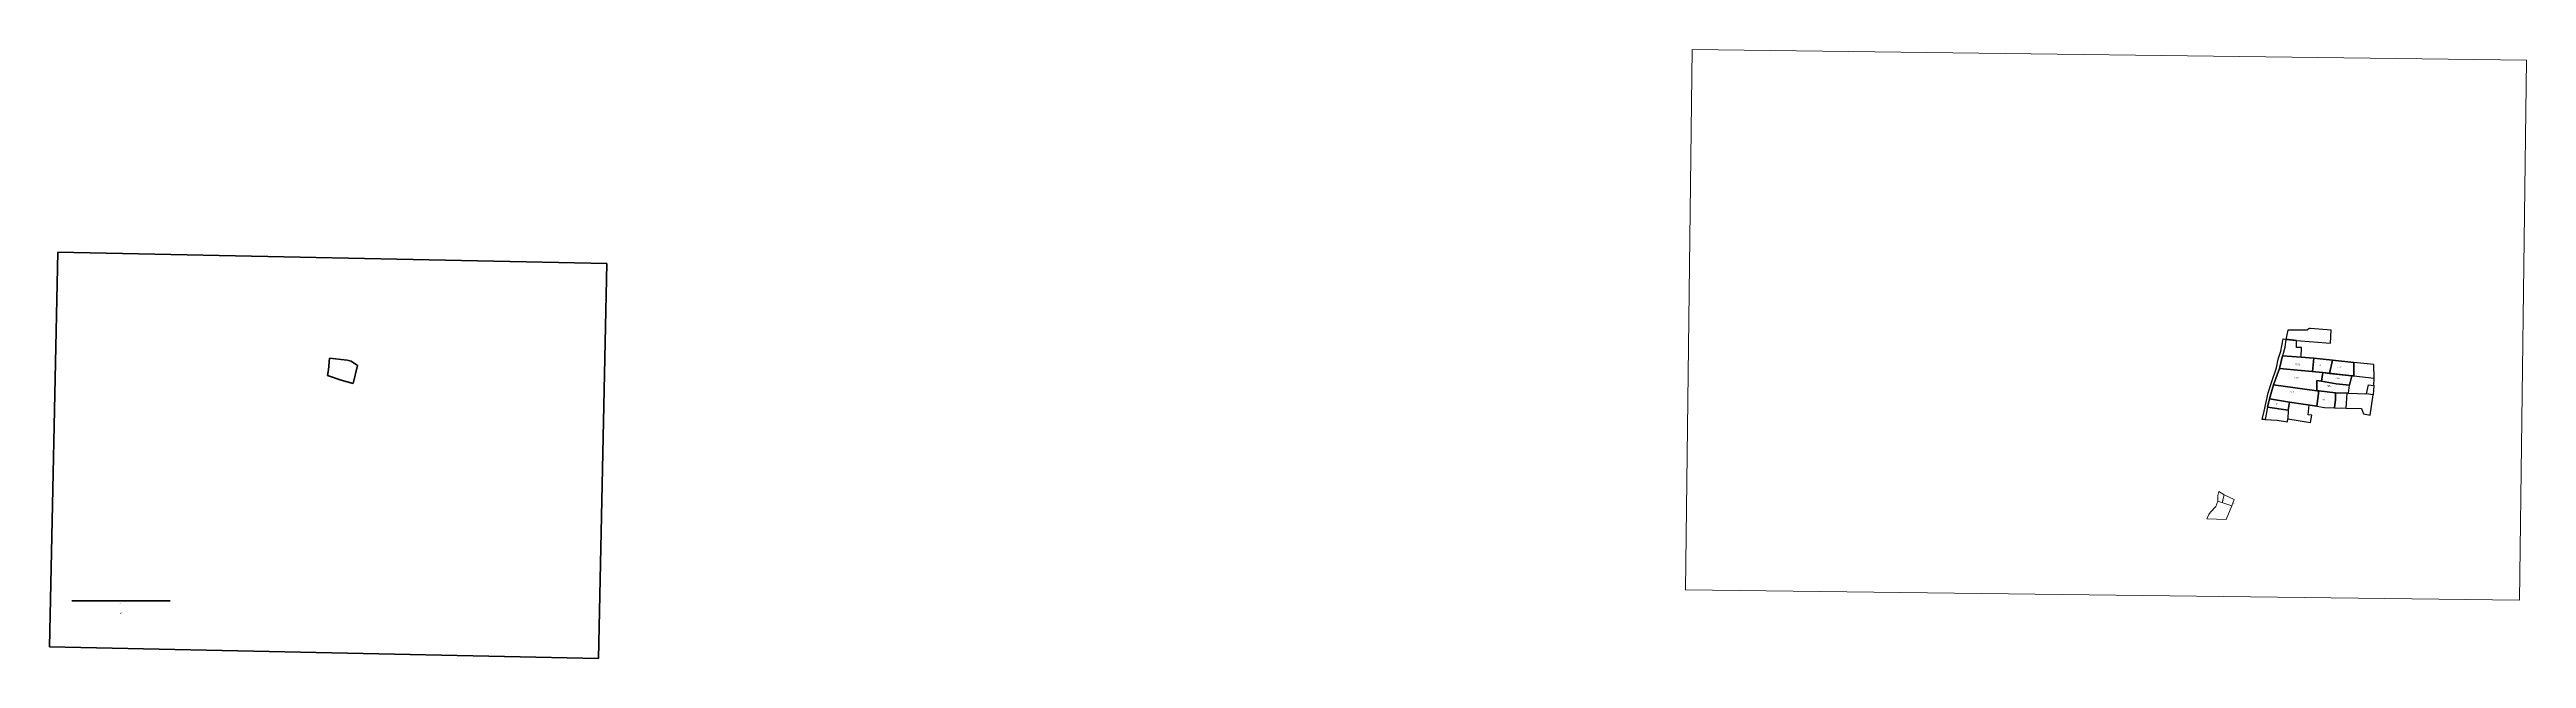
# Model space of a CAD drawing. Header units: inches. Extents: x -632136 to 122197, y -2623 to 455295.
# Drawn here: x -632136 to -432280, y 406203 to 455295 of the extents above; entities that cross this region are included whole.
import ezdxf

# ---------------------------------------------------------------- set-up
doc = ezdxf.new("R2010")
doc.units = ezdxf.units.IN
doc.header["$MEASUREMENT"] = 0
doc.layers.add('dor', color=92, linetype='Continuous', lineweight=13)
doc.layers.add('Main LINE', color=20, linetype='Continuous', lineweight=30)
doc.styles.get("Standard").update_dxf_attribs({"font": '', "height": 60})
doc.styles.get('Standard').set_extended_font_data('Kalpurush ANSI')
doc.dimstyles.get("Standard").update_dxf_attribs({"dimtxt": 120, "dimasz": 10, "dimexe": 0.18, "dimexo": 0.0625, "dimgap": 0.09, "dimtad": 0, "dimtoh": 1, "dimdec": 0, "dimzin": 0, "dimdsep": 46, "dimlunit": 4, "dimtxsty": 'Standard', "dimcen": 0.09, "dimse1": 1, "dimse2": 1, "dimsd1": 1, "dimsd2": 1, "dimclre": 3, "dimclrt": 1, "dimadec": 0, "dimazin": 0, "dimtfac": 1, "dimtdec": 0, "dimtofl": 0, "dimtmove": 0, "dimatfit": 3, "dimfxl": 1, "dimtfillclr": 7, "dimtolj": 1, "dimtzin": 0, "dimarcsym": 0})
picture_1 = doc.add_image_def('image1.jpg', size_in_pixel=(3300, 5100))
picture_2 = doc.add_image_def('image2.jpg', size_in_pixel=(2372, 3301))

# ---------------------------------------------------------------- blocks, each defined once
blk = doc.blocks.new('*D78')
at = {"layer": 'Defpoints', "color": 0, "lineweight": 30}
for p in [(-456057, 418512), (-455859, 419020), (-455779, 418989)]:
    blk.add_point(p, dxfattribs=at)
at = {"layer": 'dor', "color": 1, "insert": (-455877, 418735), "char_height": 60, "attachment_point": 5, "rotation": 68.77397}
blk.add_mtext('\\A1;45\'-6"', dxfattribs=at)
blk = doc.blocks.new('*D79')
at = {"layer": 'Defpoints', "color": 0, "lineweight": 30}
for p in [(-456832, 418770), (-456734, 418742), (-456662, 419381)]:
    blk.add_point(p, dxfattribs=at)
at = {"layer": 'dor', "color": 1, "insert": (-456649, 419048), "char_height": 60, "attachment_point": 5, "rotation": 74.46512}
blk.add_mtext('\\A1;52\'-10"', dxfattribs=at)
blk = doc.blocks.new('*D175')
at = {"layer": 'Defpoints', "color": 0, "lineweight": 30}
for p in [(-630329, 410844), (-622409, 410844), (-622409, 409850)]:
    blk.add_point(p, dxfattribs=at)
at = {"layer": 'Main LINE', "color": 1, "lineweight": 35, "insert": (-626369, 409850), "char_height": 60, "attachment_point": 5}
blk.add_mtext("\\A1;660'", dxfattribs=at)
blk = doc.blocks.new('*D176')
at = {"layer": 'Defpoints', "color": 0, "lineweight": 30}
for p in [(-630329, 410844), (-622409, 410844), (-622409, 410651)]:
    blk.add_point(p, dxfattribs=at)
at = {"layer": 'Main LINE', "color": 1, "lineweight": 35, "insert": (-626399, 410651), "char_height": 60, "attachment_point": 5}
blk.add_mtext("\\A1;660'", dxfattribs=at)

msp = doc.modelspace()

# ---------------------------------------------------------------- linework, layer by layer
at = {"layer": 'dor', "color": 1}
for p, q in [((-457908, 417805.5), (-458075, 417467.5)), ((-457783.5, 418001.5), (-457908, 417805.5)), ((-457333.5, 418465.5), (-457783.5, 418001.5)), ((-457186, 418887.5), (-457333.5, 418465.5)), ((-457114, 419652), (-457192.5, 419330)), ((-457192.5, 419330), (-457186, 418887.5)), ((-456057, 418512), (-457186, 418887.5)), ((-456662, 419381), (-456831.9, 418769.7)), ((-455859.5, 419020.5), (-456662, 419381)), ((-456517, 417404.5), (-456057, 418512)), ((-456057, 418512), (-455859.5, 419020.5)), ((-458075, 417467.5), (-456517, 417404.5))]:
    msp.add_line(p, q, dxfattribs=at)
at = {"layer": 'dor', "color": 3}
msp.add_line((-456662, 419381), (-457114, 419652), dxfattribs=at)
at = {"layer": 'Main LINE', "color": 1}
for p, q in [((-452015.5, 431419.5), (-451905.5, 431971)), ((-451905.5, 431971), (-451696.5, 431938)), ((-451696.5, 431938), (-451781.5, 431275)), ((-450835, 431844.5), (-451696.5, 431938)), ((-450844, 431286.5), (-450835, 431844.5)), ((-452456, 429641), (-452312, 430332)), ((-452312, 430332), (-452094, 430973)), ((-452202, 429580), (-451953.5, 430590)), ((-452094, 430973), (-452015.5, 431419.5)), ((-451781.5, 431275), (-451953.5, 430590)), ((-451953.5, 430590), (-450469, 430498.5)), ((-450422, 431260), (-450844, 431286.5)), ((-450469, 430498.5), (-450422, 431260)), ((-450469, 430498.5), (-449443.5, 430400.5)), ((-449443.5, 430400.5), (-449542.3, 429326.1)), ((-449443.5, 430400.5), (-447941.5, 430252)), ((-447941.5, 430252), (-448182.9, 429189.4)), ((-447941.5, 430252), (-446202, 430059.5)), ((-446202, 430059.5), (-446221.5, 428979)), ((-444605.5, 429905.5), (-446202, 430059.5)), ((-444579.5, 428791), (-444605.5, 429905.5)), ((-453118.5, 427625), (-452888.5, 428363)), ((-453012, 427134.5), (-452678, 428258.5)), ((-452888.5, 428363), (-452456, 429641)), ((-449045.5, 427768.5), (-449204, 426555)), ((-449198, 427789.5), (-449045.5, 427768.5)), ((-447694.5, 427631), (-449045.5, 427768.5)), ((-447644, 428347.5), (-448821.5, 428545.5)), ((-448708.5, 429246.5), (-446376, 428993)), ((-446548.5, 428231.5), (-447644, 428347.5)), ((-446648.5, 427582.5), (-446548.5, 428231.5)), ((-446376, 428993), (-446548.5, 428231.5)), ((-446221.5, 428979), (-446376, 428993)), ((-446221.5, 428979), (-444579.5, 428791)), ((-445178, 427538.5), (-445037.5, 428268.5)), ((-445037.5, 428268.5), (-444590, 428218.5)), ((-444590, 428218.5), (-444656, 427446)), ((-444590, 428218.5), (-444579.5, 428791)), ((-453601, 425464.5), (-453452.5, 426138.5)), ((-453452.5, 426138.5), (-453118.5, 427625)), ((-453172.5, 426458), (-453374.5, 425464.5)), ((-453172.5, 426458), (-453012, 427134.5)), ((-451503.5, 426226.5), (-453172.5, 426458)), ((-451411, 426859.5), (-453012, 427134.5)), ((-451503.5, 426226.5), (-451537.5, 425510.5)), ((-451411, 426859.5), (-451503.5, 426226.5)), ((-449204, 426555), (-451411, 426859.5)), ((-449889.5, 425836.5), (-449803, 426637.6)), ((-449588, 425814.5), (-449889.5, 425836.5)), ((-449697.5, 425213.5), (-449588, 425814.5)), ((-449204, 426555), (-448588, 426444.5)), ((-448588, 426444.5), (-447771, 426401.5)), ((-447771, 426401.5), (-447694.5, 427089)), ((-447771, 426401.5), (-446827, 426388.5)), ((-447694.5, 427089), (-447694.5, 427631)), ((-447694.5, 427631), (-446648.5, 427582.5)), ((-446827, 426388.5), (-446750.5, 427587.2)), ((-446827, 426388.5), (-445583, 426349.5)), ((-446648.5, 427582.5), (-445178, 427538.5)), ((-445583, 426349.5), (-445440.5, 425914)), ((-445440.5, 425914), (-444887, 425805.5)), ((-444656, 427446), (-445178, 427538.5)), ((-444887, 425805.5), (-444656, 427446)), ((-453374.5, 425464.5), (-453601, 425464.5)), ((-453374.5, 425464.5), (-452397, 425403.5)), ((-452397, 425403.5), (-451564.5, 425275.5)), ((-451564.5, 425275.5), (-451537.5, 425510.5)), ((-451537.5, 425510.5), (-449697.5, 425213.5))]:
    msp.add_line(p, q, dxfattribs=at)
at = {"layer": 'Main LINE', "color": 1, "lineweight": 30}
for p, q in [((-451525, 432668), (-451682.5, 431926.5)), ((-451682.5, 431926.5), (-450835, 431844.5)), ((-449970, 432678), (-451525, 432668)), ((-450835, 431844.5), (-448087.5, 431617.5)), ((-448047.5, 432658.5), (-449704.5, 432812)), ((-448087.5, 431617.5), (-448047.5, 432658.5))]:
    msp.add_line(p, q, dxfattribs=at)
at = {"layer": 'Main LINE', "color": 7, "lineweight": 35}
for p, q in [((-609619.2, 429480.3), (-609543.7, 430423.8)), ((-609543.7, 430423.8), (-608123.7, 430246.3)), ((-608123.7, 430246.3), (-607804.2, 430180.8)), ((-607804.2, 430180.8), (-607282.7, 429814.3)), ((-607282.7, 429814.3), (-607634.7, 428362.3)), ((-609704.2, 429007.3), (-609619.2, 429480.3)), ((-608611.7, 428640.3), (-609704.2, 429007.3)), ((-607634.7, 428362.3), (-608611.7, 428640.3))]:
    msp.add_line(p, q, dxfattribs=at)
at = {"layer": 'Main LINE', "color": 1, "lineweight": 35}
msp.add_line((-630328.7, 410844.3), (-622408.7, 410844.3), dxfattribs=at)
at = {"layer": 'Main LINE', "color": 1}
for points in [[(-449443.5, 430400.5), (-450469, 430498.5), (-451953.5, 430590), (-452202, 429580), (-449542.3, 429326.1)], [(-447941.5, 430252), (-449443.5, 430400.5), (-449542.3, 429326.1), (-448708.5, 429246.5), (-448182.9, 429189.4)], [(-446202, 430059.5), (-447941.5, 430252), (-448182.9, 429189.4), (-446376, 428993), (-446221.5, 428979)], [(-449045.5, 427768.5), (-449198, 427789.5), (-452678, 428258.5), (-453012, 427134.5), (-451411, 426859.5), (-449204, 426555)], [(-448708.5, 429246.5), (-452202, 429580), (-452678, 428258.5), (-449198, 427789.5), (-449198, 428603.5), (-448821.5, 428545.5)], [(-447694.5, 427089), (-447694.5, 427631), (-449045.5, 427768.5), (-449204, 426555), (-448588, 426444.5), (-447771, 426401.5)], [(-446548.5, 428231.5), (-447644, 428347.5), (-448821.5, 428545.5), (-449198, 428603.5), (-449198, 427789.5), (-449045.5, 427768.5), (-447694.5, 427631), (-446648.5, 427582.5)], [(-446376, 428993), (-448708.5, 429246.5), (-448821.5, 428545.5), (-447644, 428347.5), (-446548.5, 428231.5)], [(-451411, 426859.5), (-453012, 427134.5), (-453172.5, 426458), (-451503.5, 426226.5)], [(-446750.5, 427587.2), (-447694.5, 427631), (-447694.5, 427089), (-447771, 426401.5), (-446827, 426388.5)]]:
    msp.add_lwpolyline(points, close=True, dxfattribs=at)
msp.add_lwpolyline([(-452202, 429580), (-448708.5, 429246.5), (-448821.5, 428545.5), (-449198, 428603.5), (-449198, 427789.5), (-452678, 428258.5), (-452202, 429580)], dxfattribs=at)
at = {"layer": 'Main LINE', "color": 1, "lineweight": 30}
msp.add_arc((-449670.7, 432415.1), 398.4, 94.862135, 138.698761, dxfattribs=at)

# ---------------------------------------------------------------- texts
at = {"layer": 'Main LINE', "color": 1, "char_height": 120, "width": 1391, "attachment_point": 1}
for s, insert in [('7372', (-450935.5, 429956.4)), ('71', (-449018.5, 429889.9)), ('7370', (-447543.5, 429756.9)), ('7381', (-451402, 427744)), ('7383', (-451041.2, 428901.8)), ('7374', (-448394, 428210.9)), ('7375', (-447716.5, 428848.9)), ('82', (-452501.2, 426770.8)), ('80', (-448767.2, 427130.8))]:
    msp.add_mtext(s, dxfattribs=dict(at, insert=insert))

# ---------------------------------------------------------------- dimensions: what is measured, and where the dimension line sits
at = {"layer": 'dor', "color": 1}
for p1, p2, distance, picture, middle in [((-456662, 419381), (-456831.9, 418769.7), 102, '*D79', (-456648.7, 419048.1)), ((-456057, 418512), (-455859.5, 419020.5), -86.8, '*D78', (-455877.3, 418734.8))]:
    dim = msp.add_aligned_dim(p1=p1, p2=p2, distance=distance, dimstyle='Standard', override={"dimpost": '\\X'}, dxfattribs=at)
    dim.commit()
    dim.dimension.update_dxf_attribs({"geometry": picture, "text_midpoint": middle})
at = {"layer": 'Main LINE', "color": 7, "lineweight": 35}
dim = msp.add_aligned_dim(p1=(-630328.7, 410844.3), p2=(-622408.7, 410844.3), distance=-994.5, dimstyle='Standard', override={"dimpost": '\\X'}, dxfattribs=at)
dim.commit()
dim.dimension.update_dxf_attribs({"geometry": '*D175', "text_midpoint": (-626368.7, 409849.8)})
dim = msp.add_linear_dim(base=(-622408.7, 410651.3), p1=(-630328.7, 410844.3), p2=(-622408.7, 410844.3), angle=0, dimstyle='Standard', override={"dimpost": '\\X'}, dxfattribs=at)
dim.commit()
dim.dimension.update_dxf_attribs({"geometry": '*D176', "text_midpoint": (-626398.7, 410651.3), "dimtype": 161})

# ---------------------------------------------------------------- pictures from other files: only their frames are drawn
at = {"layer": 'dor', "color": 7}
image = msp.add_image(picture_1, insert=(-432828.8, 410890), size_in_units=(43560, 67320), rotation=89.277775, dxfattribs=at)
image.dxf.flags = 7
at = {"layer": 'Main LINE', "color": 7, "lineweight": 35}
image = msp.add_image(picture_2, insert=(-631472.6, 438956.3), size_in_units=(31837.7, 44307), rotation=-91.192968, dxfattribs=at)
image.dxf.flags = 7

doc.saveas('drawing.dxf')
